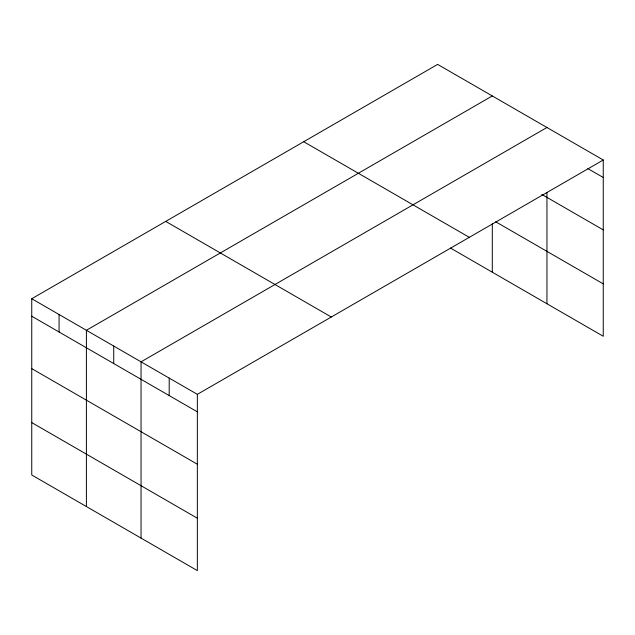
<?xml version="1.0" encoding="UTF-8"?>
<svg xmlns="http://www.w3.org/2000/svg" width="635" height="635" viewBox="0 0 635 635"><rect width="100%" height="100%" fill="white"/><g stroke="black" fill="none" stroke-linecap="round" stroke-linejoin="round"><path stroke-width="0.95" d="M603.25 160.004L437.65 64.397L31.75 298.736L31.75 474.996L197.35 570.603L197.35 394.343L603.25 160.004L603.25 336.264L450.461 248.047M546.949 192.437L546.949 303.752M492.3 95.941L86.4 330.287L86.4 506.547M546.949 127.492L141.049 361.839L141.049 538.099M587.891 168.624L603.25 177.49M541.822 194.421L603.25 229.886M495.713 221.782L603.25 283.869M303.705 141.724L469.305 237.331M165.695 221.401L331.295 317.016M31.75 298.736L197.35 394.343M31.75 316.222L197.35 411.829M31.75 368.617L197.35 464.225M31.75 422.6L197.35 518.208M492.3 223.766L492.3 272.209M169.196 378.095L169.196 395.581M113.721 346.067L113.721 363.553M59.071 314.515L59.071 332.002"/></g></svg>
